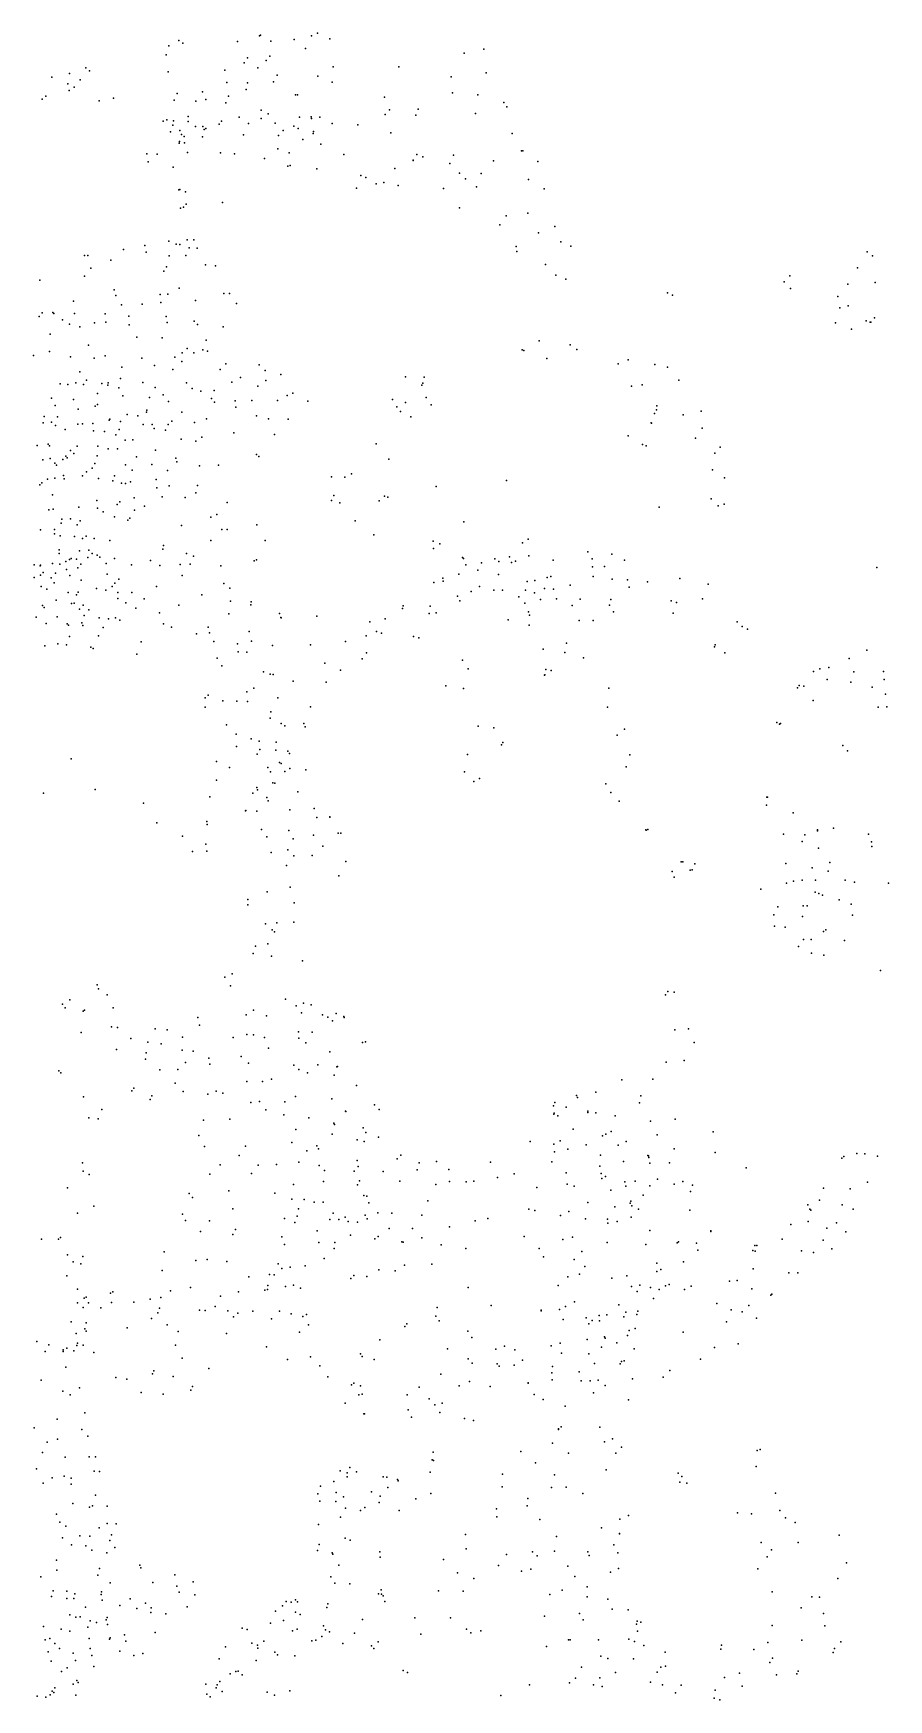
# Model space of a CAD drawing. Header units: millimetres. Extents: x -60275265 to 22802890, y -38578442 to 24337084.
# Drawn here: x -16146378 to -13557378, y -22014304 to -16968304 of the extents above; entities that cross this region are included whole.
import ezdxf

# ---------------------------------------------------------------- set-up
doc = ezdxf.new("R2010")
doc.units = ezdxf.units.MM
doc.header["$MEASUREMENT"] = 0
doc.layers.add('particles', color=7, linetype='Continuous', true_color=0x000000)

msp = doc.modelspace()

# ---------------------------------------------------------------- linework, layer by layer
at = {"layer": 'particles', "color": 93, "true_color": 0x67d435}
for p in [(-15706378, -16990304), (-15693378, -16998304), (-15528378, -16993304), (-15461378, -16976304), (-15458378, -16974304), (-15427378, -16992304), (-15356378, -16987304), (-15304378, -16976304), (-15286378, -16968304), (-15249378, -16985304), (-15744378, -17033304), (-15736378, -17006304), (-15498378, -17042304), (-15441378, -17050304), (-15430378, -17037304), (-15322378, -17014304), (-14842378, -17028304), (-14782378, -17016304), (-16090378, -17101304), (-16037378, -17090304), (-15987378, -17072304), (-15976378, -17082304), (-15738378, -17085304), (-15738378, -17085304), (-15566378, -17080304), (-15508378, -17057304), (-15466378, -17072304), (-15408378, -17095304), (-15285378, -17098304), (-15238378, -17069304), (-15040378, -17069304), (-14881378, -17100304), (-14775378, -17088304), (-16042378, -17121304), (-16038378, -17141304), (-16022378, -17131304), (-16004378, -17109304), (-15711378, -17150304), (-15634378, -17145304), (-15560378, -17117304), (-15502378, -17138304), (-15498378, -17118304), (-15419378, -17115304), (-15352378, -17154304), (-15346378, -17154304), (-15241378, -17116304), (-14877378, -17148304), (-14801378, -17154304), (-16119378, -17167304), (-16108378, -17158304), (-15947378, -17172304), (-15903378, -17164304), (-15720378, -17170304), (-15654378, -17173304), (-15624378, -17168304), (-15563378, -17178304), (-15555378, -17158304), (-15456378, -17201304), (-15083378, -17161304), (-15068378, -17200304), (-14981378, -17198304), (-14722378, -17177304), (-14713378, -17191304), (-15753378, -17234304), (-15742378, -17230304), (-15724378, -17246304), (-15722378, -17233304), (-15677378, -17220304), (-15677378, -17235304), (-15655378, -17250304), (-15633378, -17250304), (-15624378, -17256304), (-15584378, -17243304), (-15576378, -17234304), (-15523378, -17222304), (-15495378, -17241304), (-15456378, -17226304), (-15435378, -17212304), (-15414378, -17240304), (-15358378, -17249304), (-15344378, -17256304), (-15340378, -17222304), (-15305378, -17221304), (-15304378, -17226304), (-15279378, -17222304), (-15241378, -17241304), (-15164378, -17245304), (-15081378, -17214304), (-14988378, -17216304), (-14808378, -17211304), (-15731378, -17266304), (-15705378, -17301304), (-15704378, -17296304), (-15703378, -17262304), (-15698378, -17274304), (-15689378, -17280304), (-15688378, -17300304), (-15634378, -17281304), (-15629378, -17259304), (-15510378, -17275304), (-15404378, -17277304), (-15390378, -17262304), (-15330378, -17290304), (-15299378, -17271304), (-15298378, -17265304), (-15276378, -17304304), (-15064378, -17269304), (-14697378, -17271304), (-15802378, -17333304), (-15798378, -17357304), (-15771378, -17334304), (-15679378, -17329304), (-15579378, -17330304), (-15537378, -17333304), (-15446378, -17347304), (-15406378, -17318304), (-15372378, -17330304), (-15206378, -17335304), (-14996378, -17352304), (-14996378, -17353304), (-14985378, -17335304), (-14967378, -17342304), (-14874378, -17337304), (-14753378, -17354304), (-14668378, -17324304), (-14664378, -17324304), (-14619378, -17356304), (-15723378, -17373304), (-15376378, -17370304), (-15369378, -17368304), (-15288378, -17378304), (-15155378, -17399304), (-15140378, -17405304), (-15052378, -17377304), (-14885378, -17362304), (-14856378, -17391304), (-14790378, -17392304), (-15706378, -17442304), (-15703378, -17441304), (-15685378, -17448304), (-15168378, -17437304), (-15108378, -17424304), (-15085378, -17420304), (-15042378, -17429304), (-14904378, -17438304), (-14838378, -17409304), (-14805378, -17433304), (-14647378, -17411304), (-14600378, -17439304), (-15701378, -17497304), (-15691378, -17494304), (-15683378, -17485304), (-15573378, -17480304), (-14856378, -17496304), (-14734378, -17548304), (-14715378, -17521304), (-14649378, -17513304), (-14567378, -17553304), (-15809378, -17610304), (-15736378, -17597304), (-15714378, -17606304), (-15703378, -17607304), (-15680378, -17593304), (-15660378, -17593304), (-14617378, -17572304), (-14549378, -17599304), (-15991378, -17641304), (-15981378, -17641304), (-15911378, -17655304), (-15873378, -17623304), (-15804378, -17631304), (-15735378, -17642304), (-15684378, -17641304), (-15674378, -17618304), (-15650378, -17619304), (-14685378, -17614304), (-14682378, -17629304), (-14519378, -17613304), (-13622378, -17630304), (-13606378, -17642304), (-15991378, -17703304), (-15972378, -17679304), (-15751378, -17688304), (-15743378, -17675304), (-15625378, -17669304), (-15595378, -17672304), (-14596378, -17668304), (-14564378, -17700304), (-13856378, -17702304), (-13651378, -17678304), (-16126378, -17715304), (-15901378, -17745304), (-15762378, -17759304), (-15739378, -17758304), (-15705378, -17740304), (-15569378, -17756304), (-15552378, -17756304), (-14534378, -17712304), (-14226378, -17754304), (-14211378, -17761304), (-13873378, -17721304), (-13854378, -17741304), (-13681378, -17728304), (-13598378, -17723304), (-16024378, -17779304), (-15896378, -17762304), (-15879378, -17790304), (-15817378, -17788304), (-15760378, -17783304), (-15655378, -17777304), (-15531378, -17786304), (-13711378, -17765304), (-13705378, -17799304), (-13680378, -17793304), (-16128378, -17825304), (-16119378, -17814304), (-16087378, -17813304), (-16084378, -17816304), (-16058378, -17836304), (-16037378, -17849304), (-16021378, -17816304), (-16005378, -17857304), (-15961378, -17845304), (-15929378, -17817304), (-15927378, -17843304), (-15857378, -17824304), (-15856378, -17851304), (-15744378, -17825304), (-15741378, -17844304), (-15659378, -17840304), (-15649378, -17850304), (-15571378, -17857304), (-13718378, -17845304), (-13625378, -17839304), (-13613378, -17843304), (-13611378, -17843304), (-13600378, -17830304), (-16095378, -17879304), (-15979378, -17912304), (-15833378, -17888304), (-15756378, -17890304), (-15623378, -17897304), (-14615378, -17899304), (-14521378, -17911304), (-13669378, -17864304), (-16146378, -17944304), (-16097378, -17931304), (-16034378, -17948304), (-15962378, -17952304), (-15929378, -17945304), (-15818378, -17952304), (-15718378, -17949304), (-15697378, -17962304), (-15696378, -17936304), (-15680378, -17922304), (-15660378, -17936304), (-15633378, -17926304), (-15619378, -17930304), (-14666378, -17926304), (-14661378, -17928304), (-14592378, -17953304), (-14501378, -17925304), (-14346378, -17957304), (-16005378, -17993304), (-15882378, -18013304), (-15878378, -17979304), (-15779378, -17974304), (-15724378, -17986304), (-15580378, -17986304), (-15563378, -17969304), (-15519378, -18010304), (-15462378, -17972304), (-15444378, -17989304), (-15397378, -18001304), (-15019378, -18008304), (-14963378, -18009304), (-14376378, -17969304), (-14265378, -17971304), (-14226378, -17979304), (-16065378, -18029304), (-16042378, -18031304), (-16017378, -18026304), (-15994378, -18031304), (-15985378, -18018304), (-15952378, -18059304), (-15939378, -18028304), (-15921378, -18033304), (-15920378, -18026304), (-15887378, -18042304), (-15815378, -18025304), (-15777378, -18041304), (-15753378, -18063304), (-15682378, -18026304), (-15665378, -18044304), (-15639378, -18052304), (-15599378, -18050304), (-15545378, -18024304), (-15466378, -18036304), (-15442378, -18019304), (-15361378, -18058304), (-14970378, -18033304), (-14967378, -18027304), (-14335378, -18036304), (-14303378, -18032304), (-14192378, -18018304), (-16091378, -18073304), (-16080378, -18095304), (-16024378, -18077304), (-16010378, -18106304), (-15959378, -18097304), (-15952378, -18092304), (-15875378, -18066304), (-15802378, -18109304), (-15794378, -18071304), (-15737378, -18083304), (-15607378, -18074304), (-15598378, -18085304), (-15535378, -18081304), (-15533378, -18100304), (-15485378, -18080304), (-15407378, -18080304), (-15378378, -18065304), (-15315378, -18082304), (-15059378, -18077304), (-15046378, -18099304), (-15035378, -18113304), (-15019378, -18086304), (-14957378, -18071304), (-14942378, -18093304), (-14260378, -18108304), (-14259378, -18096304), (-14125378, -18112304), (-16116378, -18148304), (-16113378, -18128304), (-16091378, -18145304), (-16079378, -18156304), (-16073378, -18129304), (-16011378, -18152304), (-15997378, -18151304), (-15966378, -18150304), (-15916378, -18139304), (-15914378, -18136304), (-15882378, -18143304), (-15862378, -18122304), (-15830378, -18126304), (-15814378, -18153304), (-15803378, -18115304), (-15786378, -18153304), (-15780378, -18165304), (-15738378, -18153304), (-15727378, -18142304), (-15697378, -18115304), (-15658378, -18146304), (-15622378, -18135304), (-15471378, -18126304), (-15434378, -18135304), (-15375378, -18136304), (-15003378, -18129304), (-14276378, -18147304), (-14275378, -18149304), (-14266378, -18119304), (-14179378, -18123304), (-14121378, -18164304), (-16101378, -18212304), (-16050378, -18168304), (-15964378, -18172304), (-15931378, -18174304), (-15896378, -18184304), (-15886378, -18168304), (-15868378, -18200304), (-15845378, -18199304), (-15746378, -18170304), (-15699378, -18197304), (-15654378, -18203304), (-15636378, -18191304), (-15539378, -18178304), (-15416378, -18183304), (-15108378, -18211304), (-14346378, -18187304), (-14302378, -18213304), (-14142378, -18194304), (-16134378, -18216304), (-16117378, -18260304), (-16097378, -18217304), (-16095378, -18255304), (-16057378, -18259304), (-16048378, -18248304), (-16044378, -18253304), (-16034378, -18231304), (-16023378, -18240304), (-16013378, -18218304), (-15953378, -18247304), (-15951378, -18218304), (-15920378, -18226304), (-15891378, -18226304), (-15834378, -18250304), (-15776378, -18230304), (-15715378, -18254304), (-15712378, -18266304), (-15471378, -18243304), (-15463378, -18249304), (-15070378, -18258304), (-14291378, -18217304), (-14083378, -18239304), (-14067378, -18221304), (-16081378, -18270304), (-16081378, -18315304), (-16076378, -18276304), (-16055378, -18307304), (-15997378, -18308304), (-15985378, -18296304), (-15968378, -18285304), (-15960378, -18271304), (-15949378, -18316304), (-15900378, -18308304), (-15867378, -18275304), (-15847378, -18291304), (-15787378, -18274304), (-15740378, -18292304), (-15643378, -18278304), (-15586378, -18276304), (-15243378, -18311304), (-15203378, -18312304), (-15183378, -18302304), (-14090378, -18290304), (-14054378, -18314304), (-16126378, -18335304), (-16120378, -18329304), (-16103378, -18318304), (-16088378, -18366304), (-16053378, -18317304), (-15905378, -18323304), (-15879378, -18330304), (-15867378, -18331304), (-15852378, -18326304), (-15774378, -18319304), (-15772378, -18344304), (-15735378, -18338304), (-15654378, -18359304), (-15649378, -18337304), (-14927378, -18340304), (-14714378, -18322304), (-16099378, -18411304), (-16086378, -18409304), (-16008378, -18403304), (-15954378, -18383304), (-15952378, -18406304), (-15935378, -18417304), (-15892378, -18395304), (-15884378, -18387304), (-15841378, -18375304), (-15840378, -18412304), (-15810378, -18400304), (-15756378, -18372304), (-15686378, -18374304), (-15559378, -18389304), (-15243378, -18383304), (-15236378, -18368304), (-15218378, -18390304), (-15099378, -18384304), (-15083378, -18370304), (-15073378, -18373304), (-14252378, -18403304), (-14094378, -18378304), (-14073378, -18399304), (-14055378, -18394304), (-16062378, -18451304), (-16060378, -18439304), (-16034378, -18438304), (-16013378, -18456304), (-16004378, -18444304), (-15900378, -18432304), (-15860378, -18442304), (-15854378, -18436304), (-15698378, -18458304), (-15609378, -18433304), (-15591378, -18425304), (-15470378, -18456304), (-15172378, -18444304), (-14843378, -18447304), (-16124378, -18472304), (-16082378, -18471304), (-16082378, -18484304), (-16065378, -18490304), (-16021378, -18492304), (-15997378, -18498304), (-15986378, -18491304), (-15962378, -18498304), (-15914378, -18504304), (-15609378, -18504304), (-15575378, -18471304), (-15559378, -18470304), (-15444378, -18504304), (-15115378, -18487304), (-14936378, -18506304), (-14916378, -18514304), (-14665378, -18511304), (-14648378, -18500304), (-16068378, -18532304), (-16068378, -18543304), (-16048378, -18567304), (-16037378, -18561304), (-16032378, -18558304), (-16015378, -18560304), (-16006378, -18535304), (-15981378, -18555304), (-15978378, -18533304), (-15968378, -18543304), (-15953378, -18548304), (-15945378, -18554304), (-15900378, -18558304), (-15791378, -18564304), (-15754378, -18530304), (-15752378, -18519304), (-15682378, -18543304), (-15661378, -18551304), (-15478378, -18565304), (-15471378, -18562304), (-14935378, -18528304), (-14847378, -18555304), (-14844378, -18558304), (-14749378, -18559304), (-14737378, -18567304), (-14705378, -18553304), (-14687378, -18566304), (-14646378, -18550304), (-14573378, -18563304), (-14468378, -18538304), (-14454378, -18559304), (-14395378, -18545304), (-14357378, -18563304), (-16143378, -18577304), (-16143378, -18616304), (-16125378, -18581304), (-16124378, -18579304), (-16124378, -18609304), (-16116378, -18601304), (-16092378, -18617304), (-16088378, -18573304), (-16079378, -18603304), (-16066378, -18575304), (-16046378, -18592304), (-16036378, -18610304), (-16011378, -18587304), (-16002378, -18575304), (-15926378, -18573304), (-15923378, -18606304), (-15849378, -18577304), (-15763378, -18580304), (-15702378, -18576304), (-15696378, -18610304), (-15671378, -18575304), (-15578378, -18581304), (-14906378, -18618304), (-14858378, -18606304), (-14837378, -18577304), (-14801378, -18594304), (-14789378, -18571304), (-14738378, -18607304), (-14699378, -18570304), (-14591378, -18616304), (-14580378, -18613304), (-14453378, -18584304), (-14451378, -18613304), (-14417378, -18583304), (-14189378, -18619304), (-13593378, -18586304), (-16122378, -18643304), (-16105378, -18651304), (-16083378, -18632304), (-16041378, -18661304), (-16015378, -18668304), (-16010378, -18660304), (-16001378, -18624304), (-15955378, -18649304), (-15927378, -18654304), (-15907378, -18643304), (-15899378, -18633304), (-15890378, -18661304), (-15887378, -18621304), (-15848378, -18661304), (-15773378, -18643304), (-15636378, -18668304), (-15569378, -18634304), (-15551378, -18648304), (-14934378, -18631304), (-14905378, -18627304), (-14821378, -18658304), (-14795378, -18643304), (-14752378, -18654304), (-14726378, -18654304), (-14656378, -18654304), (-14651378, -18628304), (-14629378, -18662304), (-14628378, -18625304), (-14599378, -18649304), (-14572378, -18651304), (-14521378, -18639304), (-14394378, -18621304), (-14348378, -18623304), (-14342378, -18645304), (-14287378, -18629304), (-14103378, -18636304), (-16118378, -18701304), (-16113378, -18707304), (-16077378, -18684304), (-16030378, -18695304), (-16022378, -18694304), (-16006378, -18712304), (-15995378, -18700304), (-15978378, -18714304), (-15890378, -18679304), (-15866378, -18693304), (-15836378, -18709304), (-15811378, -18680304), (-15706378, -18700304), (-15549378, -18688304), (-15488378, -18699304), (-15487378, -18690304), (-15029378, -18710304), (-15027378, -18702304), (-14945378, -18703304), (-14862378, -18672304), (-14855378, -18687304), (-14676378, -18674304), (-14658378, -18694304), (-14647378, -18720304), (-14611378, -18682304), (-14562378, -18680304), (-14515378, -18701304), (-14491378, -18681304), (-14402378, -18700304), (-14398378, -18682304), (-14390378, -18720304), (-14215378, -18687304), (-14199378, -18692304), (-14120378, -18680304), (-16137378, -18736304), (-16107378, -18755304), (-16074378, -18735304), (-16044378, -18756304), (-16040378, -18760304), (-15999378, -18753304), (-15996378, -18761304), (-15992378, -18731304), (-15947378, -18738304), (-15935378, -18767304), (-15918378, -18741304), (-15897378, -18738304), (-15884378, -18745304), (-15764378, -18723304), (-15752378, -18756304), (-15728378, -18766304), (-15617378, -18766304), (-15554378, -18726304), (-15401378, -18725304), (-15397378, -18737304), (-15396378, -18738304), (-15288378, -18733304), (-15127378, -18750304), (-15081378, -18741304), (-14948378, -18725304), (-14927378, -18723304), (-14709378, -18744304), (-14645378, -18760304), (-14644378, -18730304), (-14494378, -18746304), (-14451378, -18746304), (-14209378, -18724304), (-14016378, -18750304), (-14000378, -18764304), (-16072378, -18817304), (-16046378, -18820304), (-16037378, -18795304), (-15949378, -18792304), (-15820378, -18811304), (-15652378, -18786304), (-15613378, -18783304), (-15600378, -18810304), (-15528378, -18817304), (-15493378, -18779304), (-15486378, -18809304), (-15307378, -18820304), (-15201378, -18810304), (-15139378, -18793304), (-15107378, -18779304), (-15092378, -18784304), (-14995378, -18795304), (-14979378, -18799304), (-14532378, -18815304), (-14082378, -18820304), (-13984378, -18772304), (-16111378, -18823304), (-15972378, -18827304), (-15965378, -18831304), (-15833378, -18848304), (-15590378, -18860304), (-15526378, -18841304), (-15500378, -18842304), (-15422378, -18822304), (-15151378, -18862304), (-15138378, -18844304), (-14847378, -18866304), (-14603378, -18833304), (-14537378, -18843304), (-14481378, -18859304), (-14084378, -18826304), (-14053378, -18844304), (-13677378, -18861304), (-13623378, -18836304), (-15575378, -18883304), (-15449378, -18902304), (-15429378, -18909304), (-15420378, -18910304), (-15264378, -18875304), (-15216378, -18896304), (-14830378, -18892304), (-14599378, -18912304), (-14598378, -18911304), (-14595378, -18894304), (-14579378, -18897304), (-13785378, -18900304), (-13765378, -18892304), (-13738378, -18888304), (-13662378, -18902304), (-13573378, -18901304), (-15617378, -18972304), (-15500378, -18962304), (-15479378, -18951304), (-15360378, -18930304), (-15260378, -18933304), (-14897378, -18944304), (-14844378, -18952304), (-14404378, -18951304), (-13833378, -18950304), (-13828378, -18943304), (-13814378, -18945304), (-13743378, -18925304), (-13672378, -18933304), (-13607378, -18948304), (-13571378, -18925304), (-13567378, -18969304), (-15626378, -18980304), (-15626378, -19009304), (-15572378, -18989304), (-15530378, -18990304), (-15498378, -18991304), (-15427378, -19023304), (-15406378, -18980304), (-15307378, -19007304), (-14408378, -19009304), (-13786378, -18988304), (-13589378, -19009304), (-13563378, -19008304), (-15561378, -19062304), (-15429378, -19042304), (-15396378, -19058304), (-15385378, -19065304), (-15327378, -19058304), (-15323378, -19068304), (-14800378, -19066304), (-14752378, -19071304), (-13895378, -19055304), (-13887378, -19060304), (-13884378, -19058304), (-15532378, -19090304), (-15487378, -19104304), (-15462378, -19111304), (-15411378, -19115304), (-14729378, -19123304), (-14725378, -19116304), (-14379378, -19093304), (-14357378, -19075304), (-16032378, -19165304), (-15592378, -19173304), (-15531378, -19128304), (-15468378, -19151304), (-15460378, -19137304), (-15412378, -19139304), (-15376378, -19142304), (-15371378, -19149304), (-14832378, -19152304), (-14340378, -19153304), (-13696378, -19125304), (-13682378, -19141304), (-15552378, -19191304), (-15436378, -19191304), (-15428378, -19204304), (-15401378, -19176304), (-15396378, -19179304), (-15385378, -19203304), (-15370378, -19194304), (-15321378, -19198304), (-14841378, -19204304), (-14352378, -19189304), (-16115378, -19269304), (-15959378, -19258304), (-15592378, -19230304), (-15482378, -19269304), (-15470378, -19252304), (-15467378, -19259304), (-15421378, -19238304), (-15415378, -19239304), (-15345378, -19265304), (-14813378, -19234304), (-14795378, -19225304), (-14413378, -19241304), (-14398378, -19267304), (-15813378, -19299304), (-15612378, -19280304), (-15504378, -19322304), (-15503378, -19321304), (-15470378, -19323304), (-15439378, -19282304), (-15435378, -19292304), (-15370378, -19319304), (-15296378, -19315304), (-14373378, -19293304), (-13927378, -19305304), (-13926378, -19281304), (-13924378, -19281304), (-15772378, -19359304), (-15621378, -19355304), (-15620378, -19364304), (-15288378, -19343304), (-15249378, -19341304), (-15249378, -19342304), (-13846378, -19328304), (-13724378, -19375304), (-15695378, -19399304), (-15624378, -19423304), (-15455378, -19379304), (-15439378, -19401304), (-15373378, -19382304), (-15360378, -19407304), (-15298378, -19396304), (-15223378, -19390304), (-15215378, -19390304), (-14292378, -19380304), (-14291378, -19381304), (-14286378, -19379304), (-13875378, -19393304), (-13819378, -19415304), (-13811378, -19395304), (-13772378, -19380304), (-13772378, -19383304), (-13618378, -19393304), (-13609378, -19416304), (-15664378, -19446304), (-15621378, -19445304), (-15426378, -19449304), (-15376378, -19441304), (-15358378, -19459304), (-15302378, -19458304), (-15270378, -19429304), (-15200378, -19476304), (-14185378, -19477304), (-14180378, -19477304), (-13769378, -19435304), (-13608378, -19430304), (-15380378, -19488304), (-15221378, -19519304), (-14212378, -19506304), (-14206378, -19523304), (-14158378, -19502304), (-14152378, -19501304), (-14144378, -19483304), (-13868378, -19482304), (-13789378, -19495304), (-13740378, -19505304), (-13735378, -19479304), (-15438378, -19568304), (-15369378, -19554304), (-13944378, -19560304), (-13944378, -19560304), (-13866378, -19541304), (-13845378, -19535304), (-13819378, -19532304), (-13779378, -19569304), (-13778378, -19532304), (-13768378, -19573304), (-13757378, -19578304), (-13689378, -19532304), (-13660378, -19538304), (-13660378, -19538304), (-13557378, -19541304), (-15497378, -19591304), (-15497378, -19607304), (-15356378, -19601304), (-13892378, -19613304), (-13816378, -19610304), (-13804378, -19610304), (-13707378, -19592304), (-13670378, -19605304), (-15443378, -19665304), (-15409378, -19662304), (-15357378, -19660304), (-13905378, -19637304), (-13903378, -19672304), (-13870378, -19675304), (-13818378, -19642304), (-13666378, -19638304), (-15436378, -19725304), (-15423378, -19683304), (-15416378, -19689304), (-13815378, -19712304), (-13792378, -19712304), (-13754378, -19688304), (-13747378, -19683304), (-13691378, -19715304), (-15481378, -19754304), (-15474378, -19732304), (-15425378, -19763304), (-15331378, -19777304), (-13830378, -19733304), (-13791378, -19753304), (-13753378, -19759304), (-15566378, -19826304), (-15544378, -19816304), (-13582378, -19806304), (-15953378, -19849304), (-15949378, -19861304), (-15923378, -19880304), (-15549378, -19852304), (-14232378, -19880304), (-14225378, -19870304), (-14206378, -19872304), (-16058378, -19908304), (-16050378, -19919304), (-16036378, -19895304), (-15995378, -19929304), (-15991378, -19926304), (-15904378, -19919304), (-15480378, -19926304), (-15383378, -19893304), (-15350378, -19913304), (-15328378, -19905304), (-15305378, -19910304), (-15909378, -19977304), (-15891378, -19979304), (-15648378, -19948304), (-15643378, -19971304), (-15502378, -19940304), (-15440378, -19943304), (-15334378, -19934304), (-15271378, -19940304), (-15255378, -19947304), (-15240378, -19958304), (-15229378, -19936304), (-15206378, -19945304), (-15205378, -19948304), (-16001378, -19994304), (-15851378, -20012304), (-15799378, -20023304), (-15777378, -19983304), (-15759378, -20028304), (-15741378, -19986304), (-15695378, -20008304), (-15541378, -20009304), (-15500378, -20000304), (-15480378, -20001304), (-15446378, -20009304), (-15343378, -19992304), (-15342378, -20011304), (-15321378, -20025304), (-15302378, -19993304), (-15150378, -20024304), (-15141378, -20022304), (-14204378, -19986304), (-14163378, -19983304), (-14146378, -20024304), (-15894378, -20045304), (-15806378, -20074304), (-15804378, -20055304), (-15696378, -20047304), (-15662378, -20050304), (-15615378, -20071304), (-15517378, -20066304), (-15434378, -20041304), (-15249378, -20052304), (-14176378, -20078304), (-16069378, -20110304), (-16063378, -20116304), (-15763378, -20107304), (-15709378, -20106304), (-15685378, -20085304), (-15612378, -20090304), (-15495378, -20087304), (-15358378, -20093304), (-15342378, -20106304), (-15316378, -20116304), (-15285378, -20092304), (-15235378, -20123304), (-15227378, -20098304), (-15225378, -20097304), (-14230378, -20084304), (-15848378, -20170304), (-15842378, -20162304), (-15717378, -20147304), (-15692378, -20172304), (-15618378, -20180304), (-15593378, -20171304), (-15572378, -20177304), (-15500378, -20142304), (-15452378, -20142304), (-15425378, -20135304), (-15168378, -20154304), (-14443378, -20174304), (-14365378, -20137304), (-14271378, -20135304), (-15994378, -20188304), (-15939378, -20227304), (-15792378, -20197304), (-15787378, -20185304), (-15488378, -20206304), (-15461378, -20203304), (-15442378, -20228304), (-15385378, -20204304), (-15352378, -20187304), (-15242378, -20195304), (-15201378, -20232304), (-15200378, -20233304), (-15113378, -20213304), (-15099378, -20227304), (-14572378, -20216304), (-14567378, -20206304), (-14533378, -20220304), (-14502378, -20184304), (-14499378, -20191304), (-14468378, -20232304), (-14311378, -20207304), (-14307378, -20185304), (-15978378, -20252304), (-15950378, -20255304), (-15631378, -20259304), (-15551378, -20256304), (-15388378, -20243304), (-15312378, -20252304), (-15236378, -20268304), (-15234378, -20272304), (-15148378, -20282304), (-14571378, -20241304), (-14569378, -20238304), (-14558378, -20246304), (-14468378, -20236304), (-14443378, -20237304), (-14385378, -20246304), (-14278378, -20262304), (-14203378, -20256304), (-15645378, -20306304), (-15364378, -20327304), (-15351378, -20287304), (-15241378, -20302304), (-15166378, -20319304), (-15145378, -20324304), (-15140378, -20296304), (-15101378, -20311304), (-14642378, -20324304), (-14570378, -20332304), (-14551378, -20322304), (-14512378, -20286304), (-14473378, -20334304), (-14423378, -20307304), (-14413378, -20302304), (-14397378, -20293304), (-14376378, -20335304), (-14352378, -20324304), (-14258378, -20304304), (-14088378, -20294304), (-15628378, -20339304), (-15523378, -20366304), (-15504378, -20338304), (-15318378, -20352304), (-15288378, -20337304), (-15283378, -20346304), (-15166378, -20381304), (-15045378, -20376304), (-15034378, -20365304), (-14926378, -20384304), (-14577378, -20385304), (-14568378, -20355304), (-14528378, -20347304), (-14429378, -20365304), (-14360378, -20384304), (-14286378, -20366304), (-14284378, -20367304), (-14283378, -20372304), (-14206378, -20346304), (-14082378, -20357304), (-13699378, -20374304), (-13693378, -20369304), (-13653378, -20360304), (-13629378, -20361304), (-13629378, -20361304), (-13591378, -20368304), (-15997378, -20388304), (-15995378, -20414304), (-15977378, -20424304), (-15612378, -20423304), (-15580378, -20394304), (-15486378, -20421304), (-15465378, -20395304), (-15410378, -20393304), (-15342378, -20386304), (-15281378, -20396304), (-15265378, -20412304), (-15175378, -20414304), (-15163378, -20399304), (-15087378, -20415304), (-14984378, -20410304), (-14978378, -20388304), (-14888378, -20409304), (-14762378, -20386304), (-14741378, -20433304), (-14691378, -20422304), (-14533378, -20419304), (-14431378, -20398304), (-14427378, -20421304), (-14414378, -20430304), (-14280378, -20389304), (-14220378, -20388304), (-13988378, -20403304), (-16043378, -20464304), (-15674378, -20481304), (-15554378, -20473304), (-15415378, -20480304), (-15359378, -20454304), (-15268378, -20445304), (-15165378, -20455304), (-15159378, -20443304), (-15037378, -20444304), (-14928378, -20454304), (-14886378, -20445304), (-14836378, -20446304), (-14813378, -20444304), (-14622378, -20463304), (-14530378, -20453304), (-14509378, -20459304), (-14425378, -20436304), (-14398378, -20471304), (-14356378, -20446304), (-14353378, -20459304), (-14324378, -20444304), (-14300378, -20486304), (-14280378, -20458304), (-14257378, -20438304), (-14206378, -20453304), (-14180378, -20445304), (-14157378, -20475304), (-14151378, -20456304), (-13754378, -20465304), (-13674378, -20467304), (-13621378, -20447304), (-15963378, -20520304), (-15664378, -20493304), (-15542378, -20528304), (-15364378, -20498304), (-15343378, -20528304), (-15326378, -20499304), (-15296378, -20507304), (-15269378, -20507304), (-15146378, -20487304), (-15137378, -20489304), (-15130378, -20509304), (-14952378, -20503304), (-14646378, -20529304), (-14628378, -20533304), (-14525378, -20536304), (-14468378, -20508304), (-14386378, -20522304), (-14339378, -20510304), (-14337378, -20504304), (-14334378, -20519304), (-14314378, -20529304), (-14159378, -20532304), (-13802378, -20516304), (-13796378, -20529304), (-13793378, -20532304), (-13766378, -20501304), (-13698378, -20516304), (-13664378, -20529304), (-16012378, -20541304), (-15694378, -20544304), (-15685378, -20563304), (-15613378, -20564304), (-15386378, -20557304), (-15354378, -20569304), (-15347378, -20550304), (-15249378, -20560304), (-15238378, -20541304), (-15221378, -20560304), (-15202378, -20553304), (-15193378, -20566304), (-15165378, -20568304), (-15142378, -20547304), (-15136378, -20558304), (-15103378, -20540304), (-15069378, -20587304), (-15061378, -20541304), (-14998378, -20587304), (-14970378, -20547304), (-14886378, -20582304), (-14809378, -20564304), (-14770378, -20557304), (-14550378, -20548304), (-14475378, -20558304), (-14408378, -20559304), (-14407378, -20571304), (-14379378, -20566304), (-14336378, -20553304), (-13853378, -20575304), (-13801378, -20566304), (-13744378, -20586304), (-13715378, -20570304), (-16121378, -20620304), (-16070378, -20620304), (-16064378, -20614304), (-15640378, -20596304), (-15542378, -20605304), (-15534378, -20590304), (-15394378, -20612304), (-15386378, -20636304), (-15287378, -20594304), (-15282378, -20630304), (-15233378, -20630304), (-15186378, -20607304), (-15112378, -20618304), (-15102378, -20611304), (-15031378, -20628304), (-15027378, -20629304), (-14970378, -20615304), (-14912378, -20637304), (-14660378, -20611304), (-14543378, -20621304), (-14514378, -20613304), (-14409378, -20630304), (-14292378, -20636304), (-14280378, -20593304), (-14197378, -20631304), (-14193378, -20628304), (-14139378, -20632304), (-14095378, -20594304), (-14095378, -20596304), (-13879378, -20620304), (-13755378, -20623304), (-13687378, -20597304), (-16043378, -20667304), (-16025378, -20688304), (-15996378, -20672304), (-15750378, -20658304), (-15654378, -20684304), (-15620378, -20681304), (-15560378, -20687304), (-15266378, -20678304), (-15235378, -20648304), (-14837378, -20648304), (-14615378, -20648304), (-14602378, -20673304), (-14509378, -20681304), (-14486378, -20657304), (-14178378, -20688304), (-14135378, -20653304), (-13968378, -20654304), (-13962378, -20639304), (-13961378, -20656304), (-13956378, -20639304), (-13821378, -20655304), (-13784378, -20660304), (-13729378, -20649304), (-16045378, -20731304), (-16002378, -20694304), (-15756378, -20714304), (-15494378, -20734304), (-15431378, -20726304), (-15417378, -20728304), (-15405378, -20694304), (-15394378, -20708304), (-15369378, -20704304), (-15323378, -20700304), (-15176378, -20730304), (-15137378, -20733304), (-15100378, -20712304), (-15051378, -20715304), (-15023378, -20698304), (-14940378, -20695304), (-14528378, -20734304), (-14493378, -20725304), (-14477378, -20702304), (-14395378, -20738304), (-14350378, -20731304), (-14259378, -20692304), (-14259378, -20692304), (-14259378, -20717304), (-14247378, -20711304), (-13967378, -20709304), (-13859378, -20721304), (-13832378, -20721304), (-16012378, -20771304), (-15912378, -20783304), (-15905378, -20779304), (-15731378, -20776304), (-15670378, -20766304), (-15525378, -20779304), (-15445378, -20774304), (-15437378, -20772304), (-15436378, -20760304), (-15383378, -20763304), (-15359378, -20759304), (-15337378, -20768304), (-15185378, -20739304), (-14830378, -20766304), (-14557378, -20760304), (-14335378, -20763304), (-14318378, -20778304), (-14310378, -20759304), (-14278378, -20766304), (-14252378, -20772304), (-14232378, -20761304), (-14221378, -20757304), (-14175378, -20772304), (-14155378, -20762304), (-14039378, -20747304), (-14016378, -20745304), (-13971378, -20770304), (-13914378, -20789304), (-13911378, -20786304), (-16012378, -20812304), (-15995378, -20826304), (-15992378, -20798304), (-15986378, -20795304), (-15979378, -20812304), (-15942378, -20827304), (-15909378, -20811304), (-15842378, -20810304), (-15792378, -20801304), (-15764378, -20828304), (-15764378, -20828304), (-15760378, -20796304), (-15643378, -20835304), (-15626378, -20836304), (-15596378, -20823304), (-15579378, -20792304), (-15557378, -20837304), (-15482378, -20838304), (-15401378, -20838304), (-14924378, -20826304), (-14760378, -20820304), (-14609378, -20835304), (-14609378, -20837304), (-14553378, -20832304), (-14535378, -20823304), (-14508378, -20809304), (-14374378, -20818304), (-14316378, -20838304), (-14269378, -20799304), (-14077378, -20814304), (-14034378, -20833304), (-13980378, -20820304), (-16031378, -20870304), (-15986378, -20873304), (-15862378, -20888304), (-15788378, -20860304), (-15769378, -20843304), (-15741378, -20879304), (-15540378, -20855304), (-15527378, -20844304), (-15425378, -20861304), (-15366378, -20846304), (-15330378, -20854304), (-15319378, -20848304), (-15313378, -20879304), (-15022378, -20884304), (-15015378, -20876304), (-14928378, -20853304), (-14918378, -20867304), (-14542378, -20863304), (-14473378, -20858304), (-14465378, -20876304), (-14454378, -20866304), (-14433378, -20851304), (-14432378, -20867304), (-14410378, -20849304), (-14359378, -20855304), (-14353378, -20841304), (-14324378, -20890304), (-14319378, -20848304), (-14048378, -20870304), (-14000378, -20840304), (-13957378, -20859304), (-16135378, -20929304), (-16099378, -20939304), (-16016378, -20905304), (-16012378, -20934304), (-15995378, -20940304), (-15990378, -20891304), (-15986378, -20898304), (-15716378, -20940304), (-15708378, -20899304), (-15561378, -20905304), (-15340378, -20901304), (-15097378, -20924304), (-14831378, -20898304), (-14819378, -20917304), (-14551378, -20934304), (-14470378, -20923304), (-14417378, -20915304), (-14415378, -20919304), (-14380378, -20933304), (-14348378, -20911304), (-14342378, -20896304), (-14179378, -20901304), (-14013378, -20936304), (-16110378, -20960304), (-16056378, -20955304), (-16056378, -20960304), (-16045378, -20950304), (-16023378, -20958304), (-16014378, -20941304), (-15963378, -20963304), (-15696378, -20980304), (-15440378, -20946304), (-15377378, -20984304), (-15307378, -20976304), (-15156378, -20967304), (-15151378, -20975304), (-15114378, -20984304), (-14892378, -20952304), (-14830378, -20982304), (-14746378, -20953304), (-14720378, -20944304), (-14689378, -20955304), (-14665378, -20986304), (-14579378, -20943304), (-14547378, -20965304), (-14465378, -20967304), (-14426378, -20947304), (-14366378, -20990304), (-14358378, -20988304), (-14327378, -20952304), (-14127378, -20983304), (-14084378, -20948304), (-16048378, -21007304), (-15896378, -21038304), (-15785378, -21027304), (-15781378, -21018304), (-15723378, -21035304), (-15615378, -21011304), (-15279378, -21003304), (-15255378, -21036304), (-14913378, -21028304), (-14818378, -20995304), (-14742378, -20997304), (-14736378, -21004304), (-14691378, -21001304), (-14577378, -21024304), (-14575378, -21005304), (-14494378, -21021304), (-14447378, -20996304), (-14370378, -20997304), (-14240378, -21037304), (-14219378, -21017304), (-16122378, -21046304), (-16057378, -21080304), (-16035378, -21091304), (-16006378, -21070304), (-15863378, -21043304), (-15820378, -21084304), (-15753378, -21089304), (-15669378, -21077304), (-15664378, -21066304), (-15183378, -21061304), (-15176378, -21056304), (-15161378, -21091304), (-15156378, -21064304), (-15151378, -21089304), (-15014378, -21091304), (-14978378, -21068304), (-14857378, -21064304), (-14826378, -21051304), (-14763378, -21066304), (-14648378, -21055304), (-14648378, -21056304), (-14630378, -21090304), (-14576378, -21045304), (-14488378, -21049304), (-14461378, -21049304), (-14450378, -21085304), (-14436378, -21046304), (-14415378, -21063304), (-14332378, -21042304), (-15202378, -21116304), (-15011378, -21136304), (-14948378, -21103304), (-14931378, -21121304), (-14909378, -21116304), (-14603378, -21105304), (-14536378, -21125304), (-14344378, -21106304), (-16144378, -21191304), (-16074378, -21165304), (-15990378, -21145304), (-15146378, -21148304), (-15144378, -21148304), (-15001378, -21159304), (-14916378, -21144304), (-14841378, -21163304), (-14814378, -21169304), (-14548378, -21188304), (-14431378, -21189304), (-16104378, -21234304), (-16073378, -21225304), (-15999378, -21196304), (-15981378, -21216304), (-14575378, -21237304), (-14556378, -21194304), (-14556378, -21196304), (-14417378, -21233304), (-14393378, -21224304), (-16118378, -21266304), (-16050378, -21280304), (-15977378, -21279304), (-15958378, -21279304), (-14939378, -21288304), (-14936378, -21265304), (-14935378, -21290304), (-14670378, -21262304), (-14526378, -21268304), (-14383378, -21268304), (-14366378, -21249304), (-13955378, -21259304), (-13946378, -21256304), (-16136378, -21315304), (-16089378, -21342304), (-16053378, -21337304), (-16031378, -21343304), (-15962378, -21322304), (-15946378, -21323304), (-15217378, -21321304), (-15196378, -21327304), (-15196378, -21339304), (-15188378, -21311304), (-15168378, -21324304), (-15087378, -21339304), (-15076378, -21340304), (-14945378, -21325304), (-14726378, -21331304), (-14626378, -21297304), (-14568378, -21333304), (-14412378, -21318304), (-14194378, -21328304), (-14183378, -21338304), (-13958378, -21308304), (-16116378, -21358304), (-16031378, -21361304), (-15285378, -21391304), (-15277378, -21367304), (-15236378, -21353304), (-15229378, -21387304), (-15122378, -21385304), (-15073378, -21371304), (-15044378, -21347304), (-15042378, -21351304), (-14943378, -21390304), (-14727378, -21369304), (-14578378, -21372304), (-14533378, -21370304), (-14483378, -21390304), (-14189378, -21355304), (-14168378, -21358304), (-13900378, -21389304), (-16026378, -21420304), (-15976378, -21431304), (-15967378, -21427304), (-15958378, -21395304), (-15923378, -21428304), (-15279378, -21413304), (-15230378, -21414304), (-15207378, -21400304), (-15201378, -21434304), (-15156378, -21441304), (-15143378, -21432304), (-15099378, -21417304), (-15096378, -21398304), (-15039378, -21441304), (-14988378, -21406304), (-14744378, -21436304), (-14651378, -21427304), (-14649378, -21405304), (-13886378, -21441304), (-16076378, -21452304), (-16066378, -21476304), (-16048378, -21489304), (-15947378, -21494304), (-15923378, -21481304), (-15895378, -21482304), (-15283378, -21484304), (-15216378, -21461304), (-14743378, -21460304), (-14613378, -21468304), (-14426378, -21494304), (-14371378, -21467304), (-14344378, -21456304), (-14015378, -21448304), (-13972378, -21451304), (-13869378, -21463304), (-13840378, -21477304), (-16058378, -21524304), (-16030378, -21545304), (-16005378, -21518304), (-15975378, -21519304), (-15914378, -21532304), (-15909378, -21515304), (-15281378, -21544304), (-15202378, -21525304), (-15187378, -21531304), (-14838378, -21514304), (-14562378, -21520304), (-14389378, -21545304), (-14372378, -21511304), (-14372378, -21512304), (-13943378, -21538304), (-13831378, -21538304), (-13707378, -21516304), (-16076378, -21592304), (-15987378, -21548304), (-15969378, -21561304), (-15924378, -21569304), (-15899378, -21553304), (-15286378, -21562304), (-15241378, -21569304), (-15239378, -21573304), (-15097378, -21566304), (-15096378, -21582304), (-14904378, -21590304), (-14836378, -21557304), (-14714378, -21574304), (-14635378, -21566304), (-14621378, -21578304), (-14568378, -21564304), (-14468378, -21566304), (-14464378, -21577304), (-14377378, -21569304), (-13925378, -21581304), (-13912378, -21560304), (-16123378, -21642304), (-16075378, -21622304), (-15951378, -21637304), (-15946378, -21617304), (-15824378, -21607304), (-15821378, -21615304), (-15718378, -21636304), (-15246378, -21642304), (-15221378, -21607304), (-14862378, -21630304), (-14813378, -21647304), (-14738378, -21608304), (-14668378, -21625304), (-14640378, -21619304), (-14528378, -21610304), (-14507378, -21641304), (-14399378, -21628304), (-14375378, -21617304), (-13953378, -21618304), (-13711378, -21647304), (-13685378, -21600304), (-16086378, -21684304), (-16045378, -21685304), (-16020378, -21694304), (-15941378, -21696304), (-15940378, -21687304), (-15913378, -21660304), (-15784378, -21659304), (-15712378, -21670304), (-15705378, -21688304), (-15662378, -21657304), (-15657378, -21697304), (-15233378, -21661304), (-15188378, -21663304), (-15101378, -21693304), (-15093378, -21681304), (-15092378, -21695304), (-14920378, -21684304), (-14845378, -21685304), (-14583378, -21696304), (-14545378, -21682304), (-14470378, -21672304), (-13910378, -21687304), (-16091378, -21702304), (-16045378, -21708304), (-16023378, -21708304), (-15988378, -21734304), (-15938378, -21713304), (-15884378, -21729304), (-15853378, -21709304), (-15833378, -21738304), (-15807378, -21722304), (-15789378, -21736304), (-15680378, -21733304), (-15413378, -21746304), (-15392378, -21730304), (-15381378, -21717304), (-15366378, -21719304), (-15352378, -21712304), (-15346378, -21718304), (-15258378, -21735304), (-15255378, -21724304), (-15087378, -21700304), (-15082378, -21717304), (-14470378, -21703304), (-14407378, -21710304), (-14394378, -21740304), (-14345378, -21742304), (-13822378, -21736304), (-13790378, -21703304), (-13766378, -21704304), (-16115378, -21792304), (-16036378, -21757304), (-16017378, -21764304), (-16004378, -21763304), (-15981378, -21794304), (-15974378, -21775304), (-15955378, -21780304), (-15926378, -21772304), (-15923378, -21765304), (-15922378, -21786304), (-15790378, -21750304), (-15745378, -21754304), (-15514378, -21797304), (-15428378, -21782304), (-15389378, -21774304), (-15352378, -21749304), (-15338378, -21756304), (-15268378, -21790304), (-15150378, -21771304), (-14991378, -21766304), (-14883378, -21766304), (-14599378, -21761304), (-14493378, -21753304), (-14482378, -21772304), (-14320378, -21785304), (-14318378, -21776304), (-14307378, -21779304), (-13910378, -21789304), (-13754378, -21753304), (-13750378, -21790304), (-16110378, -21833304), (-16096378, -21829304), (-16081378, -21844304), (-16062378, -21800304), (-16036378, -21807304), (-15977378, -21829304), (-15915378, -21831304), (-15913378, -21827304), (-15870378, -21818304), (-15866378, -21837304), (-15777378, -21811304), (-15499378, -21801304), (-15485378, -21843304), (-15448378, -21837304), (-15362378, -21806304), (-15347378, -21800304), (-15303378, -21836304), (-15291378, -21834304), (-15273378, -21823304), (-15262378, -21803304), (-15250378, -21809304), (-15209378, -21844304), (-15174378, -21813304), (-15102378, -21839304), (-14973378, -21816304), (-14835378, -21800304), (-14822378, -21812304), (-14791378, -21806304), (-14526378, -21833304), (-14521378, -21833304), (-14435378, -21833304), (-14343378, -21831304), (-14326378, -21838304), (-14317378, -21807304), (-13923378, -21841304), (-13820378, -21834304), (-13702378, -21839304), (-16101378, -21869304), (-16092378, -21897304), (-16067378, -21859304), (-16025378, -21873304), (-16018378, -21895304), (-15974378, -21859304), (-15969378, -21880304), (-15884378, -21867304), (-15842378, -21880304), (-15815378, -21874304), (-15584378, -21890304), (-15564378, -21854304), (-15472378, -21895304), (-15467378, -21849304), (-15466378, -21858304), (-15415378, -21870304), (-15407378, -21878304), (-15354378, -21881304), (-15122378, -21851304), (-15115378, -21859304), (-14593378, -21853304), (-14428378, -21882304), (-14407378, -21889304), (-14329378, -21890304), (-14298378, -21850304), (-14233378, -21870304), (-14065378, -21861304), (-14063378, -21849304), (-13965378, -21862304), (-13909378, -21888304), (-13725378, -21871304), (-13721378, -21859304), (-16061378, -21929304), (-16044378, -21918304), (-15963378, -21914304), (-15550378, -21936304), (-15533378, -21929304), (-15526378, -21928304), (-15514378, -21939304), (-15027378, -21926304), (-15013378, -21932304), (-14505378, -21949304), (-14487378, -21916304), (-14431378, -21948304), (-14384378, -21932304), (-14258378, -21931304), (-14247378, -21916304), (-14232378, -21913304), (-14054378, -21947304), (-14008378, -21934304), (-13917378, -21901304), (-13896378, -21939304), (-13835378, -21936304), (-13831378, -21928304), (-16095378, -21999304), (-16089378, -21988304), (-16084378, -21992304), (-16081378, -21978304), (-16025378, -21967304), (-16017378, -22000304), (-16014378, -21956304), (-16010378, -21962304), (-15624378, -21967304), (-15621378, -21997304), (-15593378, -21978304), (-15590378, -21969304), (-15581378, -21959304), (-15574378, -21989304), (-15438378, -21991304), (-15416378, -22000304), (-15370378, -21987304), (-14644378, -21969304), (-14523378, -21963304), (-14450378, -21969304), (-14424378, -21974304), (-14278378, -21961304), (-14242378, -21969304), (-14202378, -21993304), (-14185378, -21970304), (-14082378, -21985304), (-14000378, -21973304), (-16134378, -22003304), (-16108378, -22006304), (-15611378, -22005304), (-14731378, -22001304), (-14085378, -22009304), (-14068378, -22014304)]:
    msp.add_point(p, dxfattribs=at)

doc.saveas('drawing.dxf')
